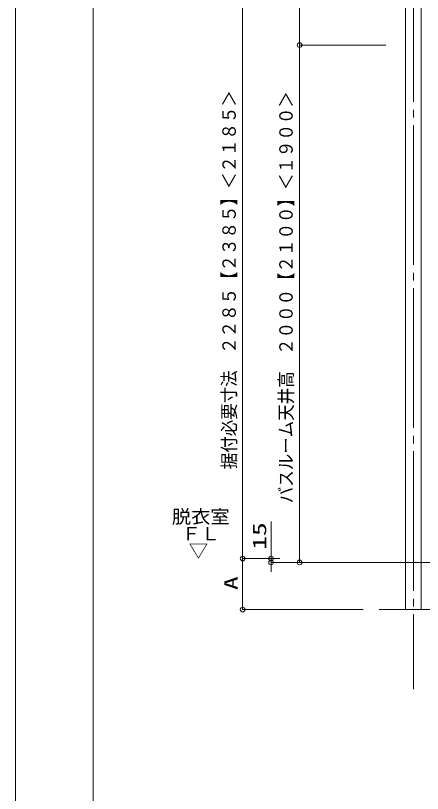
# Model space of a CAD drawing. Units: millimetres on the paper. Extents: x -305 to 305, y -152 to 152.
# Drawn here: x -301 to -248.6, y 1.3 to 101.6 of the extents above; entities that cross this region are included whole.
import ezdxf
from ezdxf.enums import TextEntityAlignment as Align

# ---------------------------------------------------------------- set-up
doc = ezdxf.new("R2010")
doc.units = ezdxf.units.MM
doc.linetypes.add('LONG_CHAIN', pattern=[21, 18, -1, 1, -1])
doc.linetypes.add('LONG_DOUBLE_CHAIN', pattern=[21.8, 18, -1, 0.6, -0.6, 0.6, -1])
for name, color, linetype, lineweight in [('0-0_0', 7, 'Continuous', 9), ('0-1_VIEW0001', 7, 'Continuous', 9), ('0-4_図面枠', 3, 'Continuous', 9), ('0-5_DEFPOINTS', 7, 'Continuous', 9)]:
    doc.layers.add(name, color=color, linetype=linetype, lineweight=lineweight)
doc.styles.add('ＭＳ ゴシック', font='')
doc.styles.get('ＭＳ ゴシック').set_extended_font_data('MS Gothic')

# ---------------------------------------------------------------- blocks, each defined once
blk = doc.blocks.new('_ORIGIN')
at = {"layer": '0-0_0'}
blk.add_line((0, 0), (-1, 0), dxfattribs=at)
blk.add_circle((0, 0), 0.5, dxfattribs=at)

msp = doc.modelspace()

# ---------------------------------------------------------------- linework, layer by layer
at = {"layer": '0-0_0'}
for p, q in [((-271.757, 32.191), (-271.757, 107.158)), ((-264.423, 98.358), (-264.423, 107.158)), ((-254.298, 97.758), (-264.424, 97.758)), ((-253.298, 97.758), (-264.423, 97.758)), ((-264.424, 31.691), (-264.424, 97.158)), ((-268.089, 32.191), (-268.089, 32.791)), ((-268.624, 31.591), (-271.757, 31.591)), ((-267.873, 31.591), (-271.757, 31.591)), ((-268.089, 31.091), (-268.089, 31.591)), ((-256.965, 31.091), (-268.089, 31.091)), ((-254.298, 31.091), (-264.424, 31.091)), ((-271.757, 25.625), (-271.757, 30.991)), ((-268.089, 30.491), (-268.089, 29.891)), ((-256.21, 25.025), (-271.757, 25.025))]:
    msp.add_line(p, q, dxfattribs=at)
msp.add_lwpolyline([(-266.965, 31.591), (-268.089, 31.591), (-268.089, 36.349)], dxfattribs=at)
at = {"layer": '0-1_VIEW0001'}
for p, q in [((-250.758, 108.425), (-250.758, 25.025)), ((-250.758, 108.425), (-250.758, 25.025)), ((-248.758, 108.425), (-248.758, 25.025)), ((-254.149, 25.025), (-237.5, 25.025)), ((-254.149, 25.025), (-237.5, 25.025)), ((-254.149, 25.025), (-237.5, 25.025))]:
    msp.add_line(p, q, dxfattribs=at)
at = {"layer": '0-1_VIEW0001', "linetype": 'LONG_CHAIN'}
msp.add_line((-249.758, 108.425), (-249.758, 14.761), dxfattribs=at)
at = {"layer": '0-1_VIEW0001', "linetype": 'LONG_DOUBLE_CHAIN'}
msp.add_line((-156.983, 31.091), (-261.091, 31.091), dxfattribs=at)
at = {"layer": '0-4_図面枠'}
msp.add_lwpolyline([(-291.017, -138.498), (108.983, -138.498), (108.983, 138.502), (-291.017, 138.502)], close=True, dxfattribs=at)
at = {"layer": '0-5_DEFPOINTS'}
msp.add_line((-301.017, -148.498), (-301.017, 148.502), dxfattribs=at)

# ---------------------------------------------------------------- block references
at = {"layer": '0-0_0', "xscale": 0.6, "yscale": 0.6}
for p, rotation in [((-264.423, 97.758), 270), ((-264.424, 97.758), 90), ((-271.757, 31.591), 270), ((-268.089, 31.591), 270), ((-271.757, 31.591), 90), ((-268.089, 31.091), 90), ((-264.424, 31.091), 270), ((-271.757, 25.025), 270)]:
    msp.add_blockref('_ORIGIN', p, dxfattribs=dict(at, rotation=rotation))

# ---------------------------------------------------------------- texts
at = {"layer": '0-0_0', "style": 'ＭＳ ゴシック'}
for s, width, p in [('据付必要寸法\u3000２２８５【２３８５】＜２１８５＞', 0.9, (-272.119, 43.104)), ('バスルーム天井高\u3000２０００【２１００】＜１９００＞', 0.9, (-264.786, 38.724)), ('15', 1.5, (-268.206, 32.727)), ('A', 1.5, (-271.874, 27.538))]:
    msp.add_text(s, height=1.73, rotation=90, dxfattribs=dict(at, width=width)).set_placement(p, align=Align.BOTTOM_LEFT)
at = {"layer": '0-1_VIEW0001', "style": 'ＭＳ ゴシック', "width": 1.05}
for s, p in [('脱衣室', (-280.876, 35.609)), ('ＦＬ', (-279.626, 33.409)), ('▽', (-278.696, 31.209))]:
    msp.add_text(s, height=1.732, dxfattribs=at).set_placement(p, align=Align.BOTTOM_LEFT)

doc.saveas('drawing.dxf')
